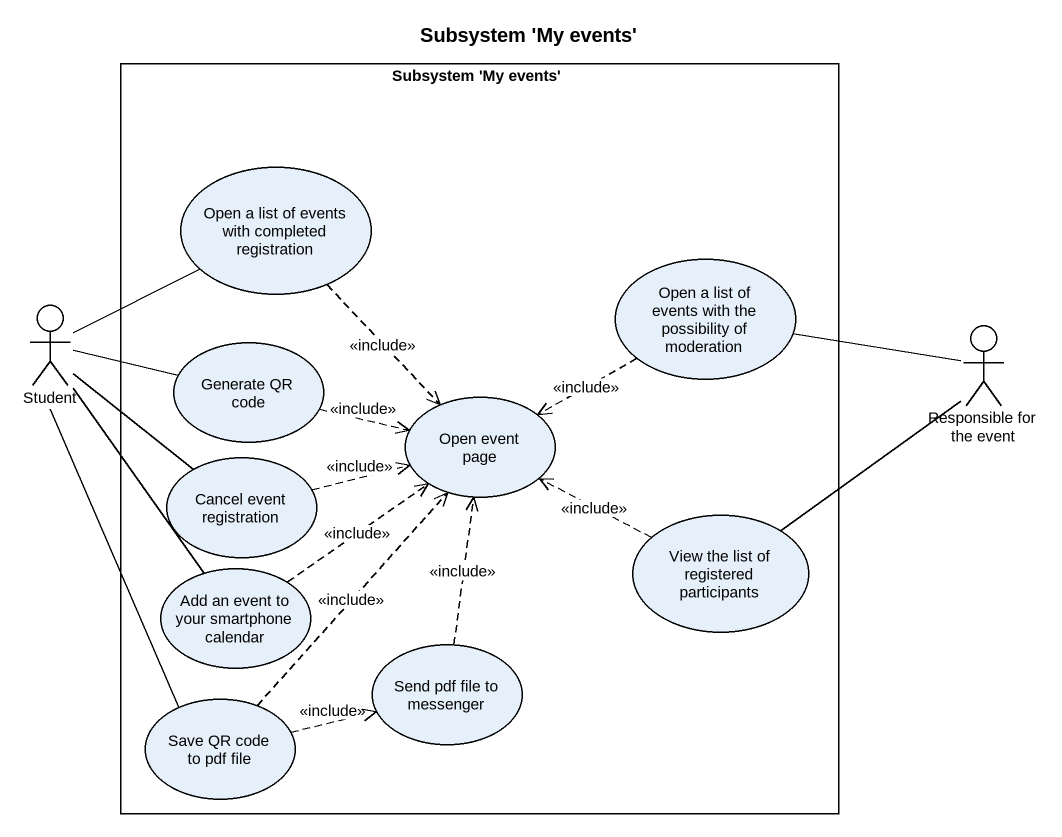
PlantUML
@startuml
title Subsystem 'My events'
rectangle "Subsystem 'My events'" as Subsystem_My_events {
  usecase "Open a list of events with completed registration" as Open_a_list_of_events_with
  usecase "Open a list of events with the possibility of moderation" as Open_a_list_of_events_with_2
  usecase "Generate QR code" as Generate_QR_code
  usecase "Open event page" as Open_event_page
  usecase "Cancel event registration" as Cancel_event_registration
  usecase "View the list of registered participants" as View_the_list_of_registered
  usecase "Add an event to your smartphone calendar" as Add_an_event_to_your
  usecase "Send pdf file to messenger" as Send_pdf_file_to_messenger
  usecase "Save QR code to pdf file" as Save_QR_code_to_pdf_file
}
actor Student
actor "Responsible for the event" as Responsible_for_the_event
Open_a_list_of_events_with ..> Open_event_page : <<include>>
Open_a_list_of_events_with_2 .left.> Open_event_page : <<include>>
Student -up- Open_a_list_of_events_with
Student -right- Generate_QR_code
Student -- Cancel_event_registration
Student -- Add_an_event_to_your
Student -- Save_QR_code_to_pdf_file
Generate_QR_code .right.> Open_event_page : <<include>>
Responsible_for_the_event -left- Open_a_list_of_events_with_2
Responsible_for_the_event -- View_the_list_of_registered
Cancel_event_registration .right.> Open_event_page : <<include>>
View_the_list_of_registered .left.> Open_event_page : <<include>>
Add_an_event_to_your .up.> Open_event_page : <<include>>
Send_pdf_file_to_messenger .up.> Open_event_page : <<include>>
Save_QR_code_to_pdf_file .up.> Open_event_page : <<include>>
Save_QR_code_to_pdf_file .right.> Send_pdf_file_to_messenger : <<include>>
@enduml
